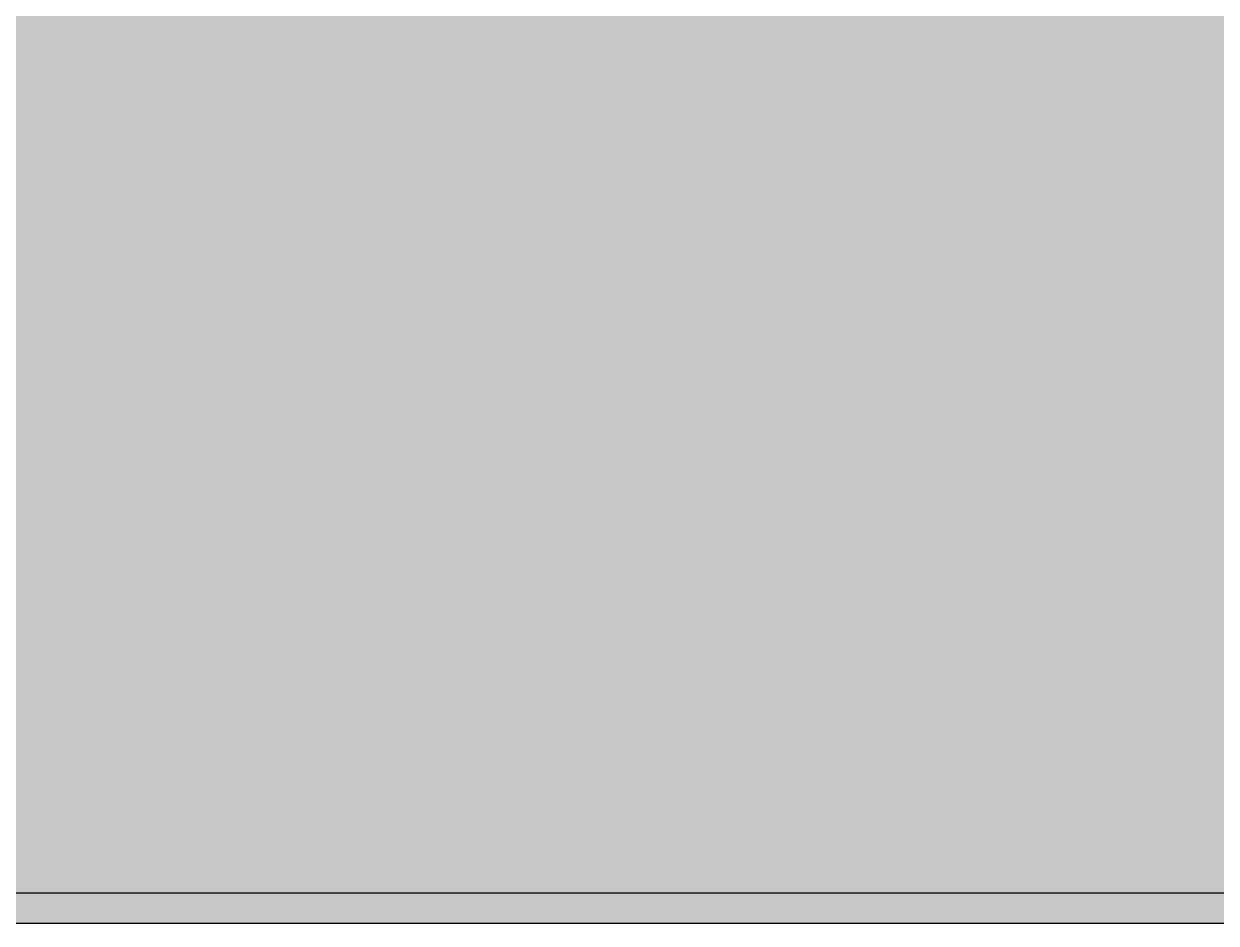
# Model space of a CAD drawing. Header units: millimetres. Extents: x 0 to 966, y -664 to 90.
# Drawn here: x 66.74 to 109.21, y -650 to -617.95 of the extents above; entities that cross this region are included whole.
import ezdxf

# ---------------------------------------------------------------- set-up
doc = ezdxf.new("R2010")
doc.units = ezdxf.units.MM
for name, color, linetype in [('HDL_BODY', 7, 'Continuous'), ('HDL_DETAIL', 7, 'Continuous'), ('HDL_PRINT', 7, 'Continuous')]:
    doc.layers.add(name, color=color, linetype=linetype)

# ---------------------------------------------------------------- blocks, each defined once
blk = doc.blocks.new('M_DRGBW4.1_FRONT')
at = {"layer": 'HDL_BODY', "true_color": 0xe9e9eb}
blk.add_hatch(color=254, dxfattribs=at).paths.add_polyline_path([(0, 0), (183, 0), (183, 84), (0, 84)])
at = {"layer": 'HDL_BODY', "true_color": 0xf4f4f5}
blk.add_hatch(color=7, dxfattribs=at).paths.add_polyline_path([(53.07, 1), (134.505, 1), (134.505, 83), (53.07, 83)])
at = {"layer": 'HDL_PRINT', "true_color": 0x5b5b5e}
for points in [[(99.961, 19.275), (99.961, 21.536), (100.534, 21.536), (100.913, 19.921), (101.296, 21.536), (101.869, 21.536), (101.869, 19.275), (101.486, 19.275), (101.486, 20.997), (101.106, 19.275), (100.723, 19.275), (100.344, 20.997), (100.344, 19.275), (99.961, 19.275)], [(102.059, 19.167), (102.631, 21.536), (102.917, 21.536), (102.345, 19.167), (102.059, 19.167)], [(108.158, 20.028), (108.158, 20.459), (109.017, 20.459), (109.017, 19.49), (108.981, 19.485), (108.944, 19.472), (108.904, 19.45), (108.862, 19.423), (108.815, 19.39), (108.762, 19.354), (108.702, 19.315), (108.634, 19.275), (108.567, 19.239), (108.507, 19.212), (108.451, 19.193), (108.397, 19.18), (108.344, 19.173), (108.287, 19.169), (108.226, 19.167), (108.158, 19.167), (108.095, 19.171), (108.032, 19.182), (107.968, 19.199), (107.905, 19.221), (107.842, 19.248), (107.779, 19.279), (107.715, 19.312), (107.652, 19.347), (107.589, 19.382), (107.534, 19.389), (107.484, 19.407), (107.439, 19.435), (107.398, 19.472), (107.361, 19.517), (107.327, 19.568), (107.295, 19.625), (107.264, 19.686), (107.235, 19.749), (107.206, 19.813), (107.177, 19.853), (107.155, 19.9), (107.138, 19.953), (107.126, 20.011), (107.118, 20.074), (107.113, 20.14), (107.11, 20.209), (107.11, 20.28), (107.109, 20.351), (107.109, 20.416), (107.11, 20.48), (107.112, 20.545), (107.116, 20.61), (107.121, 20.674), (107.13, 20.739), (107.142, 20.803), (107.159, 20.868), (107.18, 20.932), (107.206, 20.997), (107.241, 21.065), (107.282, 21.126), (107.327, 21.181), (107.373, 21.23), (107.421, 21.275), (107.468, 21.316), (107.513, 21.355), (107.553, 21.392), (107.589, 21.428), (107.652, 21.46), (107.715, 21.485), (107.779, 21.504), (107.842, 21.517), (107.905, 21.526), (107.968, 21.532), (108.032, 21.534), (108.095, 21.535), (108.158, 21.536), (108.222, 21.535), (108.286, 21.534), (108.35, 21.532), (108.414, 21.526), (108.477, 21.517), (108.541, 21.504), (108.604, 21.485), (108.668, 21.46), (108.731, 21.428), (108.763, 21.36), (108.795, 21.298), (108.826, 21.24), (108.858, 21.186), (108.89, 21.132), (108.921, 21.077), (108.953, 21.019), (108.985, 20.958), (109.017, 20.89), (108.541, 20.782), (108.541, 20.828), (108.539, 20.874), (108.533, 20.92), (108.523, 20.966), (108.506, 21.012), (108.48, 21.059), (108.444, 21.105), (108.404, 21.111), (108.364, 21.126), (108.323, 21.147), (108.282, 21.17), (108.241, 21.191), (108.2, 21.207), (108.158, 21.213), (108.095, 21.209), (108.033, 21.198), (107.972, 21.181), (107.913, 21.158), (107.858, 21.131), (107.806, 21.101), (107.759, 21.068), (107.718, 21.033), (107.682, 20.997), (107.654, 20.962), (107.626, 20.92), (107.6, 20.871), (107.575, 20.816), (107.552, 20.755), (107.532, 20.687), (107.516, 20.613), (107.503, 20.532), (107.495, 20.445), (107.492, 20.351), (107.496, 20.28), (107.505, 20.209), (107.521, 20.14), (107.541, 20.074), (107.564, 20.011), (107.591, 19.953), (107.62, 19.9), (107.651, 19.853), (107.682, 19.813), (107.718, 19.749), (107.759, 19.699), (107.806, 19.661), (107.858, 19.635), (107.913, 19.616), (107.972, 19.606), (108.033, 19.6), (108.095, 19.598), (108.158, 19.598), (108.169, 19.598), (108.198, 19.598), (108.242, 19.598), (108.294, 19.598), (108.351, 19.598), (108.391, 19.638), (108.432, 19.669), (108.472, 19.694), (108.513, 19.717), (108.554, 19.742), (108.594, 19.773), (108.634, 19.813), (108.634, 20.028), (108.158, 20.028)], [(101.106, 17.875), (101.296, 17.875), (101.296, 16.691), (101.296, 16.615), (101.296, 16.548), (101.296, 16.489), (101.296, 16.435), (101.296, 16.387), (101.296, 16.343), (101.296, 16.301), (101.296, 16.26), (101.26, 16.22), (101.224, 16.18), (101.189, 16.139), (101.153, 16.099), (101.117, 16.058), (101.082, 16.018), (101.046, 15.978), (101.01, 15.937), (100.973, 15.902), (100.936, 15.875), (100.897, 15.856), (100.855, 15.843), (100.808, 15.835), (100.756, 15.831), (100.697, 15.83), (100.63, 15.83), (100.562, 15.83), (100.502, 15.831), (100.45, 15.835), (100.403, 15.843), (100.36, 15.856), (100.321, 15.875), (100.284, 15.902), (100.247, 15.937), (100.184, 15.942), (100.136, 15.956), (100.099, 15.977), (100.069, 16.005), (100.044, 16.037), (100.02, 16.074), (99.993, 16.113), (99.961, 16.153), (99.961, 16.221), (99.961, 16.283), (99.961, 16.34), (99.961, 16.395), (99.961, 16.449), (99.961, 16.504), (99.961, 16.561), (99.961, 16.623), (99.961, 16.691), (99.961, 17.875), (100.151, 17.875), (100.151, 16.691), (100.151, 16.605), (100.151, 16.533), (100.151, 16.473), (100.151, 16.427), (100.151, 16.394), (100.151, 16.375), (100.151, 16.368), (100.187, 16.322), (100.214, 16.278), (100.237, 16.238), (100.258, 16.204), (100.28, 16.177), (100.308, 16.159), (100.344, 16.153), (100.384, 16.113), (100.424, 16.084), (100.465, 16.065), (100.506, 16.053), (100.547, 16.047), (100.589, 16.045), (100.63, 16.045), (100.669, 16.05), (100.715, 16.062), (100.766, 16.079), (100.819, 16.099), (100.872, 16.119), (100.923, 16.136), (100.97, 16.148), (101.01, 16.153), (101.013, 16.193), (101.022, 16.239), (101.035, 16.292), (101.05, 16.351), (101.066, 16.413), (101.081, 16.48), (101.094, 16.549), (101.103, 16.619), (101.106, 16.691), (101.106, 17.875)], [(107.872, 16.583), (108.158, 16.476), (108.127, 16.408), (108.096, 16.347), (108.064, 16.292), (108.032, 16.243), (108, 16.198), (107.968, 16.157), (107.936, 16.118), (107.904, 16.081), (107.872, 16.045), (107.837, 15.981), (107.796, 15.931), (107.75, 15.894), (107.698, 15.867), (107.643, 15.849), (107.584, 15.838), (107.523, 15.832), (107.46, 15.83), (107.396, 15.83), (107.333, 15.83), (107.27, 15.831), (107.209, 15.834), (107.151, 15.839), (107.095, 15.848), (107.044, 15.862), (106.997, 15.88), (106.955, 15.905), (106.92, 15.937), (106.888, 15.973), (106.856, 16.01), (106.824, 16.049), (106.792, 16.09), (106.761, 16.135), (106.729, 16.185), (106.697, 16.239), (106.665, 16.3), (106.633, 16.368), (106.63, 16.408), (106.621, 16.455), (106.609, 16.508), (106.594, 16.566), (106.579, 16.629), (106.564, 16.695), (106.552, 16.764), (106.543, 16.835), (106.54, 16.906), (106.543, 16.974), (106.552, 17.036), (106.564, 17.094), (106.579, 17.148), (106.594, 17.202), (106.609, 17.257), (106.621, 17.315), (106.63, 17.376), (106.633, 17.444), (106.669, 17.485), (106.707, 17.525), (106.746, 17.566), (106.788, 17.606), (106.836, 17.646), (106.888, 17.687), (106.948, 17.727), (107.016, 17.767), (107.051, 17.803), (107.088, 17.83), (107.127, 17.849), (107.17, 17.862), (107.217, 17.869), (107.269, 17.873), (107.329, 17.875), (107.396, 17.875), (107.464, 17.875), (107.525, 17.873), (107.581, 17.869), (107.635, 17.862), (107.689, 17.849), (107.744, 17.83), (107.805, 17.803), (107.872, 17.767), (107.908, 17.722), (107.943, 17.67), (107.975, 17.612), (108.005, 17.552), (108.029, 17.492), (108.048, 17.434), (108.061, 17.382), (108.065, 17.337), (107.872, 17.229), (107.868, 17.305), (107.856, 17.371), (107.837, 17.426), (107.813, 17.472), (107.784, 17.507), (107.752, 17.532), (107.718, 17.547), (107.682, 17.552), (107.642, 17.592), (107.601, 17.621), (107.561, 17.64), (107.52, 17.651), (107.478, 17.657), (107.437, 17.66), (107.396, 17.66), (107.356, 17.66), (107.31, 17.658), (107.259, 17.654), (107.206, 17.646), (107.153, 17.634), (107.102, 17.615), (107.055, 17.588), (107.016, 17.552), (106.984, 17.512), (106.959, 17.472), (106.938, 17.431), (106.92, 17.391), (106.901, 17.35), (106.88, 17.31), (106.855, 17.27), (106.823, 17.229), (106.823, 17.183), (106.823, 17.137), (106.823, 17.091), (106.823, 17.045), (106.823, 16.999), (106.823, 16.952), (106.823, 16.906), (106.823, 16.83), (106.823, 16.763), (106.823, 16.704), (106.823, 16.651), (106.823, 16.602), (106.823, 16.558), (106.823, 16.516), (106.823, 16.476), (106.859, 16.4), (106.895, 16.334), (106.931, 16.279), (106.967, 16.234), (107.003, 16.198), (107.039, 16.173), (107.074, 16.158), (107.109, 16.153), (107.151, 16.113), (107.192, 16.084), (107.233, 16.065), (107.274, 16.053), (107.315, 16.047), (107.356, 16.045), (107.396, 16.045), (107.437, 16.045), (107.478, 16.047), (107.52, 16.053), (107.561, 16.065), (107.601, 16.084), (107.642, 16.113), (107.682, 16.153), (107.718, 16.193), (107.752, 16.235), (107.784, 16.279), (107.813, 16.328), (107.837, 16.381), (107.856, 16.44), (107.868, 16.507), (107.872, 16.583)], [(109.114, 15.83), (108.921, 15.83), (108.921, 17.444), (108.915, 17.404), (108.9, 17.374), (108.876, 17.349), (108.846, 17.325), (108.811, 17.3), (108.772, 17.269), (108.731, 17.229), (108.683, 17.221), (108.639, 17.201), (108.6, 17.175), (108.569, 17.149), (108.548, 17.129), (108.541, 17.121), (108.541, 17.337), (108.581, 17.383), (108.622, 17.427), (108.662, 17.467), (108.703, 17.501), (108.745, 17.528), (108.786, 17.546), (108.827, 17.552), (108.862, 17.593), (108.896, 17.633), (108.928, 17.673), (108.957, 17.714), (108.982, 17.754), (109.001, 17.794), (109.013, 17.835), (109.017, 17.875), (109.114, 17.875), (109.114, 15.83)], [(103.773, 16.153), (103.773, 16.691), (103.297, 16.691), (103.297, 16.906), (103.773, 16.906), (103.773, 17.552), (104.06, 17.552), (104.06, 16.906), (104.536, 16.906), (104.536, 16.691), (104.06, 16.691), (104.06, 16.153), (103.773, 16.153)], [(101.676, 15.83), (101.676, 16.906), (101.772, 16.906), (101.772, 16.799), (101.813, 16.839), (101.854, 16.867), (101.895, 16.886), (101.936, 16.898), (101.976, 16.904), (102.017, 16.906), (102.059, 16.906), (102.106, 16.906), (102.14, 16.906), (102.169, 16.906), (102.202, 16.906), (102.248, 16.906), (102.345, 16.799), (102.345, 16.691), (102.345, 16.645), (102.345, 16.611), (102.345, 16.583), (102.345, 16.555), (102.345, 16.522), (102.345, 16.476), (102.345, 15.83), (102.248, 15.83), (102.248, 16.476), (102.248, 16.522), (102.248, 16.555), (102.248, 16.583), (102.248, 16.611), (102.248, 16.645), (102.248, 16.691), (102.155, 16.691), (102.148, 16.736), (102.13, 16.767), (102.107, 16.785), (102.084, 16.795), (102.066, 16.798), (102.059, 16.799), (102.011, 16.791), (101.966, 16.771), (101.927, 16.745), (101.896, 16.719), (101.876, 16.699), (101.869, 16.691), (101.837, 16.686), (101.813, 16.671), (101.796, 16.646), (101.784, 16.61), (101.777, 16.565), (101.774, 16.509), (101.772, 16.444), (101.772, 16.368), (101.772, 15.83), (101.676, 15.83)], [(99.961, 14.538), (100.152, 14.538), (100.152, 12.493), (99.961, 12.493), (99.961, 14.538)], [(104.822, 14.215), (104.822, 14.43), (105.967, 14.43), (105.967, 14.323), (105.935, 14.255), (105.903, 14.193), (105.872, 14.135), (105.84, 14.08), (105.808, 14.027), (105.777, 13.972), (105.745, 13.914), (105.713, 13.852), (105.681, 13.784), (105.634, 13.699), (105.595, 13.618), (105.562, 13.542), (105.535, 13.469), (105.513, 13.401), (105.493, 13.334), (105.475, 13.271), (105.458, 13.209), (105.439, 13.149), (105.419, 13.09), (105.395, 13.031), (105.366, 12.991), (105.344, 12.944), (105.327, 12.891), (105.315, 12.833), (105.307, 12.77), (105.302, 12.704), (105.299, 12.635), (105.298, 12.564), (105.298, 12.493), (105.108, 12.493), (105.108, 12.532), (105.109, 12.579), (105.112, 12.632), (105.117, 12.69), (105.125, 12.753), (105.137, 12.819), (105.154, 12.888), (105.176, 12.959), (105.205, 13.031), (105.208, 13.095), (105.215, 13.16), (105.228, 13.225), (105.244, 13.289), (105.264, 13.354), (105.286, 13.418), (105.311, 13.483), (105.338, 13.547), (105.366, 13.612), (105.395, 13.677), (105.427, 13.748), (105.459, 13.819), (105.49, 13.888), (105.522, 13.954), (105.554, 14.017), (105.585, 14.075), (105.617, 14.128), (105.649, 14.175), (105.681, 14.215), (104.822, 14.215)], [(103.487, 12.493), (103.966, 13.246), (103.487, 13.892), (103.773, 13.892), (103.966, 13.569), (104.006, 13.561), (104.032, 13.541), (104.048, 13.515), (104.056, 13.489), (104.059, 13.469), (104.06, 13.461), (104.1, 13.469), (104.127, 13.489), (104.144, 13.515), (104.152, 13.541), (104.156, 13.561), (104.156, 13.569), (104.442, 13.892), (104.632, 13.892), (104.249, 13.246), (104.729, 12.493), (104.442, 12.493), (104.156, 12.923), (104.06, 13.031), (103.773, 12.493), (103.487, 12.493)], [(100.534, 12.493), (100.534, 13.569), (100.63, 13.569), (100.63, 13.354), (100.67, 13.4), (100.711, 13.443), (100.751, 13.484), (100.792, 13.518), (100.833, 13.545), (100.873, 13.563), (100.913, 13.569), (100.97, 13.569), (101.023, 13.569), (101.066, 13.569), (101.095, 13.569), (101.106, 13.569), (101.2, 13.461), (101.205, 13.421), (101.219, 13.39), (101.238, 13.365), (101.258, 13.342), (101.277, 13.317), (101.291, 13.286), (101.296, 13.246), (101.296, 13.138), (101.296, 12.493), (101.106, 12.493), (101.106, 13.138), (101.106, 13.246), (101.106, 13.291), (101.103, 13.322), (101.094, 13.34), (101.078, 13.35), (101.05, 13.353), (101.01, 13.354), (100.913, 13.354), (100.867, 13.354), (100.834, 13.354), (100.805, 13.354), (100.771, 13.354), (100.723, 13.354), (100.723, 13.308), (100.723, 13.261), (100.723, 13.215), (100.723, 13.169), (100.723, 13.123), (100.723, 13.077), (100.723, 13.031), (100.723, 12.493), (100.534, 12.493)]]:
    blk.add_hatch(color=251, dxfattribs=at).paths.add_polyline_path(points)
h = blk.add_hatch(color=251, dxfattribs=at)
h.paths.add_polyline_path([(103.107, 21.536), (103.87, 21.536), (103.91, 21.535), (103.957, 21.534), (104.008, 21.53), (104.061, 21.522), (104.114, 21.509), (104.164, 21.49), (104.21, 21.463), (104.249, 21.428), (104.291, 21.421), (104.332, 21.404), (104.373, 21.377), (104.414, 21.342), (104.455, 21.302), (104.496, 21.258), (104.536, 21.213), (104.568, 21.203), (104.593, 21.177), (104.614, 21.139), (104.632, 21.091), (104.651, 21.039), (104.671, 20.985), (104.697, 20.934), (104.729, 20.89), (104.732, 20.85), (104.74, 20.803), (104.753, 20.75), (104.768, 20.692), (104.783, 20.629), (104.798, 20.562), (104.81, 20.494), (104.819, 20.423), (104.822, 20.351), (104.819, 20.283), (104.81, 20.221), (104.798, 20.164), (104.783, 20.109), (104.768, 20.055), (104.753, 20), (104.74, 19.943), (104.732, 19.881), (104.729, 19.813), (104.697, 19.773), (104.671, 19.732), (104.651, 19.692), (104.632, 19.652), (104.614, 19.611), (104.593, 19.571), (104.568, 19.53), (104.536, 19.49), (104.496, 19.444), (104.455, 19.4), (104.414, 19.36), (104.373, 19.325), (104.332, 19.298), (104.291, 19.281), (104.249, 19.275), (104.204, 19.275), (104.15, 19.275), (104.091, 19.275), (104.03, 19.275), (103.971, 19.275), (103.916, 19.275), (103.87, 19.275), (103.107, 19.275), (103.107, 21.536)])
h.paths.add_polyline_path([(103.487, 21.105), (103.487, 19.598), (103.773, 19.598), (103.821, 19.598), (103.87, 19.598), (103.918, 19.598), (103.965, 19.598), (104.013, 19.598), (104.06, 19.598), (104.096, 19.604), (104.123, 19.619), (104.145, 19.64), (104.166, 19.663), (104.188, 19.684), (104.215, 19.7), (104.249, 19.705), (104.25, 19.751), (104.253, 19.785), (104.261, 19.813), (104.278, 19.841), (104.305, 19.875), (104.346, 19.921), (104.346, 19.966), (104.346, 20.018), (104.346, 20.076), (104.346, 20.136), (104.346, 20.196), (104.346, 20.254), (104.346, 20.306), (104.346, 20.351), (104.346, 20.427), (104.346, 20.494), (104.346, 20.554), (104.346, 20.607), (104.346, 20.655), (104.346, 20.699), (104.346, 20.741), (104.346, 20.782), (104.31, 20.828), (104.282, 20.872), (104.26, 20.912), (104.24, 20.946), (104.218, 20.973), (104.191, 20.991), (104.156, 20.997), (104.15, 21.037), (104.135, 21.065), (104.111, 21.085), (104.08, 21.096), (104.045, 21.102), (104.006, 21.104), (103.966, 21.105), (103.958, 21.105), (103.934, 21.105), (103.894, 21.105), (103.839, 21.105), (103.767, 21.105), (103.68, 21.105), (103.487, 21.105)])
h = blk.add_hatch(color=251, dxfattribs=at)
h.paths.add_polyline_path([(105.108, 19.275), (105.108, 21.536), (105.967, 21.536), (106.056, 21.535), (106.132, 21.534), (106.197, 21.532), (106.252, 21.526), (106.299, 21.517), (106.341, 21.504), (106.377, 21.485), (106.411, 21.46), (106.443, 21.428), (106.485, 21.421), (106.526, 21.404), (106.566, 21.377), (106.607, 21.342), (106.648, 21.302), (106.689, 21.258), (106.73, 21.213), (106.735, 21.166), (106.748, 21.12), (106.766, 21.074), (106.786, 21.028), (106.805, 20.982), (106.818, 20.936), (106.823, 20.89), (106.819, 20.814), (106.807, 20.747), (106.788, 20.687), (106.764, 20.634), (106.736, 20.586), (106.704, 20.541), (106.669, 20.5), (106.633, 20.459), (106.598, 20.419), (106.561, 20.38), (106.522, 20.343), (106.48, 20.311), (106.433, 20.283), (106.38, 20.262), (106.321, 20.248), (106.254, 20.244), (106.294, 20.203), (106.332, 20.173), (106.367, 20.148), (106.398, 20.124), (106.422, 20.099), (106.438, 20.068), (106.443, 20.028), (106.479, 19.988), (106.515, 19.947), (106.551, 19.907), (106.587, 19.867), (106.622, 19.826), (106.658, 19.786), (106.694, 19.746), (106.73, 19.705), (106.92, 19.275), (106.443, 19.275), (106.157, 19.705), (106.116, 19.791), (106.077, 19.863), (106.042, 19.923), (106.012, 19.969), (105.988, 20.002), (105.973, 20.022), (105.967, 20.028), (105.871, 20.136), (105.824, 20.136), (105.777, 20.136), (105.729, 20.136), (105.681, 20.136), (105.633, 20.136), (105.584, 20.136), (105.584, 19.275), (105.108, 19.275)])
h.paths.add_polyline_path([(105.584, 20.567), (105.871, 20.567), (105.947, 20.567), (106.013, 20.567), (106.071, 20.567), (106.122, 20.567), (106.169, 20.567), (106.212, 20.567), (106.254, 20.567), (106.347, 20.674), (106.347, 20.683), (106.347, 20.706), (106.347, 20.741), (106.347, 20.786), (106.347, 20.836), (106.347, 20.89), (106.347, 20.997), (106.307, 21.042), (106.278, 21.073), (106.253, 21.091), (106.228, 21.101), (106.198, 21.104), (106.157, 21.105), (106.149, 21.105), (106.125, 21.105), (106.085, 21.105), (106.029, 21.105), (105.958, 21.105), (105.871, 21.105), (105.584, 21.105), (105.584, 20.567)])
h = blk.add_hatch(color=251, dxfattribs=at)
h.paths.add_polyline_path([(104.822, 15.83), (104.822, 17.875), (105.491, 17.875), (105.538, 17.875), (105.585, 17.875), (105.633, 17.875), (105.681, 17.875), (105.729, 17.875), (105.777, 17.875), (105.818, 17.835), (105.858, 17.804), (105.899, 17.779), (105.939, 17.756), (105.98, 17.731), (106.02, 17.7), (106.061, 17.66), (106.093, 17.62), (106.118, 17.579), (106.139, 17.539), (106.157, 17.498), (106.176, 17.458), (106.196, 17.418), (106.222, 17.377), (106.254, 17.337), (106.258, 17.292), (106.268, 17.239), (106.283, 17.182), (106.3, 17.122), (106.317, 17.061), (106.332, 17.004), (106.343, 16.951), (106.347, 16.906), (106.343, 16.83), (106.332, 16.763), (106.317, 16.704), (106.3, 16.651), (106.283, 16.602), (106.268, 16.558), (106.258, 16.516), (106.254, 16.476), (106.248, 16.43), (106.234, 16.383), (106.216, 16.337), (106.195, 16.291), (106.176, 16.245), (106.162, 16.199), (106.157, 16.153), (106.116, 16.107), (106.086, 16.073), (106.061, 16.045), (106.037, 16.017), (106.007, 15.983), (105.967, 15.937), (105.919, 15.937), (105.886, 15.937), (105.857, 15.937), (105.824, 15.937), (105.777, 15.937), (105.736, 15.898), (105.695, 15.869), (105.654, 15.85), (105.613, 15.838), (105.572, 15.832), (105.531, 15.83), (105.491, 15.83), (104.822, 15.83)])
h.paths.add_polyline_path([(105.108, 16.045), (105.491, 16.045), (105.538, 16.053), (105.582, 16.073), (105.621, 16.099), (105.652, 16.125), (105.673, 16.145), (105.681, 16.153), (105.722, 16.153), (105.761, 16.155), (105.796, 16.161), (105.826, 16.173), (105.85, 16.192), (105.865, 16.221), (105.871, 16.26), (105.907, 16.267), (105.934, 16.284), (105.957, 16.311), (105.977, 16.346), (105.999, 16.386), (106.026, 16.43), (106.061, 16.476), (106.061, 16.516), (106.061, 16.558), (106.061, 16.602), (106.061, 16.651), (106.061, 16.704), (106.061, 16.763), (106.061, 16.83), (106.061, 16.906), (106.06, 16.982), (106.059, 17.049), (106.056, 17.109), (106.049, 17.162), (106.038, 17.21), (106.021, 17.255), (105.998, 17.296), (105.967, 17.337), (105.931, 17.383), (105.904, 17.427), (105.881, 17.467), (105.861, 17.501), (105.839, 17.528), (105.812, 17.546), (105.777, 17.552), (105.736, 17.592), (105.695, 17.621), (105.654, 17.64), (105.613, 17.651), (105.572, 17.657), (105.531, 17.66), (105.491, 17.66), (105.108, 17.66), (105.108, 16.045)])
h = blk.add_hatch(color=251, dxfattribs=at)
h.paths.add_polyline_path([(102.724, 17.014), (102.724, 17.337), (103.011, 17.337), (103.011, 17.014), (102.724, 17.014)])
h.paths.add_polyline_path([(102.724, 15.83), (102.724, 16.153), (103.011, 16.153), (103.011, 15.83), (102.724, 15.83)])
h = blk.add_hatch(color=251, dxfattribs=at)
h.paths.add_polyline_path([(102.917, 12.493), (102.917, 12.923), (102.155, 12.923), (102.155, 13.246), (102.917, 14.538), (103.107, 14.538), (103.107, 13.246), (103.394, 13.246), (103.394, 12.923), (103.107, 12.923), (103.107, 12.493), (102.917, 12.493)])
h.paths.add_polyline_path([(102.917, 13.246), (102.917, 14.107), (102.345, 13.246), (102.917, 13.246)])
h = blk.add_hatch(color=251, dxfattribs=at)
h.paths.add_polyline_path([(106.061, 12.493), (106.73, 14.538), (107.016, 14.538), (107.779, 12.493), (107.492, 12.493), (107.302, 13.138), (106.54, 13.138), (106.347, 12.493), (106.061, 12.493)])
h.paths.add_polyline_path([(106.633, 13.354), (107.206, 13.354), (107.016, 13.892), (106.984, 13.937), (106.96, 13.99), (106.943, 14.047), (106.932, 14.107), (106.925, 14.167), (106.921, 14.225), (106.92, 14.278), (106.92, 14.323), (106.888, 14.247), (106.864, 14.18), (106.847, 14.12), (106.835, 14.067), (106.828, 14.019), (106.825, 13.975), (106.823, 13.933), (106.823, 13.892), (106.633, 13.354)])
h = blk.add_hatch(color=251, dxfattribs=at)
h.paths.add_polyline_path([(101.582, 13.677), (101.582, 13.892), (101.869, 13.892), (101.869, 13.677), (101.582, 13.677)])
h.paths.add_polyline_path([(101.582, 12.493), (101.582, 12.816), (101.869, 12.816), (101.869, 12.493), (101.582, 12.493)])
at = {"layer": 'HDL_DETAIL', "color": 251, "true_color": 0x626369}
for points in [[(61.069, 1.081), (122.458, 1.081)], [(61.262, 0), (122.265, 0)]]:
    blk.add_lwpolyline(points, dxfattribs=at)

msp = doc.modelspace()

# ---------------------------------------------------------------- block references
msp.add_blockref('M_DRGBW4.1_FRONT', (0, -650))

doc.saveas('drawing.dxf')
